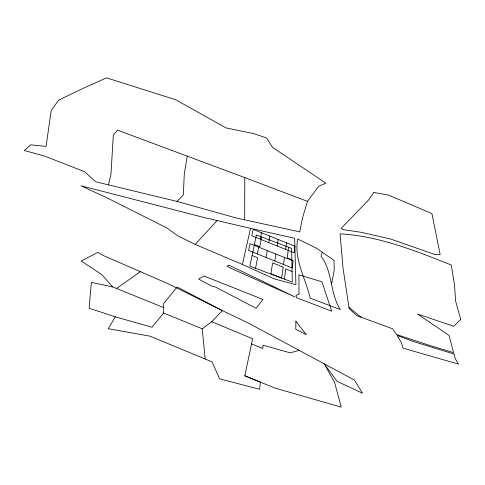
<?xml version="1.0" encoding="UTF-8"?>
<svg xmlns="http://www.w3.org/2000/svg" width="485" height="485" viewBox="0 0 485 485"><rect width="100%" height="100%" fill="white"/><g stroke="black" fill="none" stroke-linecap="round" stroke-linejoin="round"><path stroke-width="0.73" d="M244.676 219.723L244.779 177.589L117.558 130.162L113.338 135.072L110.968 174.218L108.482 184.876L177.025 201.433L236.444 218.026L299.791 231.909L302.276 218.826L307.435 201.336L318.857 186.161L325.865 183.166L272.388 147.246L266.805 138.152L254.007 133.684L226.052 127.919L175.722 99.764L106.542 77.855L83.299 88.276L58.63 100.122L51.192 110.531L46.081 146.379L30.694 144.839L24.25 150.52L44.159 155.927L84.487 171.648L95.593 181.754L108.482 184.876M163.772 307.642L112.659 286.896L91.368 282.415L89.113 308.26L115.266 316.814L151.981 327.236L163.639 313.031L163.772 307.642L163.148 304.125L177.146 286.981L222.397 310.618L248.023 322.883L354.359 380.016L362.525 393.262L337.136 381.349L324.047 363.604L334.498 382.053L341.234 407.145L274.88 388.036L244.798 375.772L252.655 338.785L211.715 321.731L202.245 328.8L205.161 358.991L212.127 361.98L219.584 378.821L259.614 389.303L260.421 382.138L244.798 375.772M284.38 279.105L285.732 268.969L292.085 271.515M288.636 247.217L287.229 257.729L291.837 259.572M283.531 264.458L284.501 257.486M285.635 249.375L286.544 242.821M274.813 260.966L275.904 254.037M277.184 245.98L278.214 239.475M187.216 156.085L184.282 174.085L183.336 194.958L177.025 201.433M266.077 257.468L267.302 250.587M268.726 242.585L269.872 236.122M255.534 268.314L257.602 257.711L252.115 255.51M261.639 237.026L259.748 246.701L254.389 244.555M331.685 283.428L334.201 270.454L334.05 260.403L316.359 248.156L297.669 238.972C293.861 259.511 305.762 278.675 310.188 298.172L340.276 309.539C329.8 293.164 332.849 271.679 320.985 256.044L322.282 252.255M257.341 253.97L258.687 247.132M260.257 239.184L261.524 232.764M242.433 264.452L250.509 228.338L204.033 217.51L81.031 185.785L108.87 198.771L166.597 227.823L177.971 235.94L195.152 244.416L242.433 264.452L274.443 278.948L295.917 284.659L294.65 238.293L250.509 228.338M115.266 316.814L108.288 328.697L150.077 336.184L205.161 358.991M272.133 286.787L272.649 286.095L294.971 296.984L230.175 267.956L227.022 266.144L228.908 265.174L272.649 286.095M195.152 244.416L217.244 220.487M211.715 321.731L222.397 310.618L168.107 283.749L103.729 255.716L97.903 252.358L81.207 260.978L101.717 274.54L112.659 286.896M116.667 288.351L140.401 271.703M299.184 350.358L290.194 352.844L262.997 345.174L262.828 348.521L251.6 343.907M244.779 177.589L307.435 201.336M163.639 313.031L202.245 328.8M348.964 307.351L361.004 317.196M295.898 321.27L295.765 329.218L306.35 334.741L295.898 321.27M293.092 260.93L292.243 267.95L248.593 250.466L250.066 243.676L293.092 260.93M294.868 246.168L294.074 252.764L251.782 235.783L253.164 229.405L294.868 246.168M283.161 267.108L281.633 278.081L270.873 273.776L272.637 262.894L283.161 267.108M256.365 235.031L249.896 266.204L292.303 282.07L291.606 248.338L256.365 235.031M373.856 192.466L368.218 200.378L341.119 228.423L343.162 229.641L361.628 232.376L390.746 239.075L435.281 254.661L440.168 254.534L431.911 213.545L388.588 195.097L373.856 192.466M262.888 299.409L256.141 308.308L215.322 286.974L212.272 286.392L198.614 279.124L203.93 275.989L262.888 299.409M460.75 319.488L453.742 326.259L417.403 313.977L449.08 335.402L453.572 352.65L428.097 344.92L396.463 334.498L392.571 328.781L356.73 315.626L349.151 308.606L343.01 267.987L340.094 233.855L341.04 233.891C379.567 236.298 415.778 250.933 451.274 264.992L454.542 285.144L455.621 301.137L460.75 319.488M298.99 293.983L296.208 295.323L296.274 297.62L331.728 311.176L321.901 281.773L298.936 274.843L298.99 293.983M453.978 354.038L414.245 341.798L397.106 335.444L401.295 342.44L403.041 348.169L458.531 364.108L455.415 358.979L453.978 354.038"/></g></svg>
